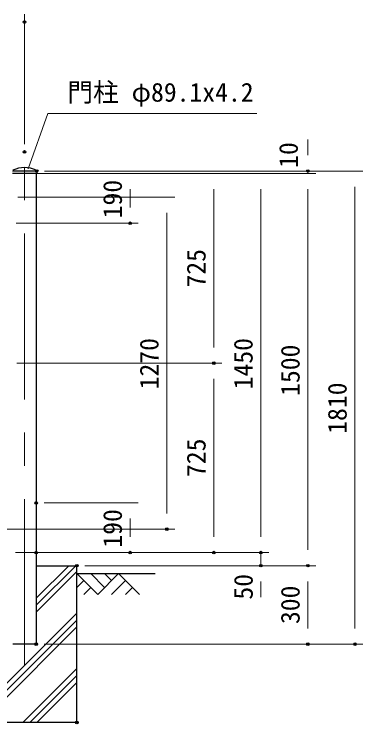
# Model space of a CAD drawing. Units: millimetres, scale not verified. Extents: x -6300 to 6300, y -4455 to 4455.
# Drawn here: x 139 to 1473, y -2386 to 329 of the extents above; entities that cross this region are included whole.
import ezdxf
from ezdxf.enums import TextEntityAlignment as Align

# ---------------------------------------------------------------- set-up
doc = ezdxf.new("R2010")
doc.units = ezdxf.units.MM
doc.header["$LTSCALE"] = 20
doc.header["$PDMODE"] = 32
doc.header["$PDSIZE"] = 10
doc.linetypes.add('USER1', pattern=[50.8, 31.75, -6.35, 6.35, -6.35])
for name, color, linetype, lineweight in [('0-0_D-STR1', 1, 'Continuous', 25), ('0-1_D-BMK', 2, 'USER1', 13), ('0-2_D-DCR-HCH', 7, 'Continuous', 13), ('0-3_D-STR4', 7, 'Continuous', 25), ('0-6_D-BGD', 7, 'Continuous', 25), ('0-7_D-STR-DIM', 7, 'Continuous', 13), ('0-9_Defpoints', 8, 'Continuous', 25), ('0-A_D-STR-TXT', 7, 'Continuous', 13)]:
    doc.layers.add(name, color=color, linetype=linetype, lineweight=lineweight)
doc.styles.add('ＭＳ ゴシック', font='')
doc.styles.get('ＭＳ ゴシック').set_extended_font_data('MS Gothic')

msp = doc.modelspace()

# ---------------------------------------------------------------- linework, layer by layer
at = {"layer": '0-0_D-STR1'}
for p, q in [((225.12, -270.52), (132.12, -270.52)), ((225.12, -270.52), (225.12, -280.52)), ((225.12, -280.52), (132.12, -280.52)), ((223.17, -280.52), (223.17, -2080.52)), ((223.17, -2080.52), (134.07, -2080.52))]:
    msp.add_line(p, q, dxfattribs=at)
for centre, radius, start, end in [((178.62, -361.18), 103.66, 64.33066, 115.66934), ((221.92, -270.52), 3.2, 0, 59.94775)]:
    msp.add_arc(centre, radius, start, end, dxfattribs=at)
at = {"layer": '0-1_D-BMK'}
msp.add_line((178.62, -2160.52), (178.62, -190.52), dxfattribs=at)
at = {"layer": '0-2_D-DCR-HCH'}
for p, q in [((223.17, -1931.73), (374.38, -1780.52)), ((223.17, -1905.21), (347.86, -1780.52)), ((223.17, -1958.24), (378.62, -1802.79)), ((458.44, -1890.34), (378.62, -1810.52)), ((485.04, -1863.73), (431.83, -1810.52)), ((538.26, -1810.52), (458.44, -1890.34)), ((511.79, -1837.26), (485.04, -1810.52)), ((538.26, -1810.52), (618.07, -1890.34)), ((405.23, -1837.13), (378.62, -1863.61)), ((564.86, -1837.13), (511.41, -1890.34)), ((431.83, -1863.73), (405.1, -1890.34)), ((591.47, -1863.73), (564.74, -1890.34)), ((-21.38, -2361.89), (378.62, -1961.89)), ((-13.49, -2380.52), (378.62, -1988.41)), ((13.03, -2380.52), (378.62, -2014.93)), ((172.12, -2380.52), (378.62, -2174.02)), ((198.64, -2380.52), (378.62, -2200.54)), ((225.16, -2380.52), (378.62, -2227.06))]:
    msp.add_line(p, q, dxfattribs=at)
at = {"layer": '0-3_D-STR4'}
for p, q in [((223.17, -1780.52), (378.62, -1780.52)), ((378.62, -2380.52), (378.62, -1780.52)), ((378.62, -2380.52), (-21.38, -2380.52))]:
    msp.add_line(p, q, dxfattribs=at)
at = {"layer": '0-6_D-BGD'}
msp.add_line((378.62, -1810.52), (678.62, -1810.52), dxfattribs=at)
at = {"layer": '0-7_D-STR-DIM'}
for p, q in [((178.62, -167.52), (178.62, 329.48)), ((1263.17, -210.52), (1263.17, -150.52)), ((255.12, -270.52), (1473.17, -270.52)), ((255.12, -270.52), (1293.17, -270.52)), ((1263.17, -280.52), (1263.17, -270.52)), ((143.62, -280.52), (612.95, -280.52)), ((143.62, -280.52), (933.17, -280.52)), ((143.62, -280.52), (1113.17, -280.52)), ((143.62, -280.52), (1293.17, -280.52)), ((143.62, -280.52), (1293.17, -280.52)), ((582.95, -340.52), (582.95, -410.52)), ((903.17, -340.52), (903.17, -945.52)), ((1083.17, -340.52), (1083.17, -1670.52)), ((1263.17, -340.52), (1263.17, -1720.52)), ((1263.17, -340.52), (1263.17, -400.52)), ((1443.17, -330.52), (1443.17, -2020.52)), ((152.57, -370.52), (753.17, -370.52)), ((723.17, -430.52), (723.17, -1580.52)), ((146.61, -470.52), (612.95, -470.52)), ((148.43, -1005.52), (933.17, -1005.52)), ((148.43, -1005.52), (933.17, -1005.52)), ((903.17, -1065.52), (903.17, -1670.52)), ((253.17, -1540.52), (612.95, -1540.52)), ((582.95, -1600.52), (582.95, -1670.52)), ((1083.17, -1670.52), (1083.17, -1610.52)), ((86.12, -1640.52), (753.17, -1640.52)), ((143.62, -1730.52), (933.17, -1730.52)), ((253.17, -1730.52), (612.95, -1730.52)), ((253.17, -1730.52), (1113.17, -1730.52)), ((253.17, -1730.52), (1113.17, -1730.52)), ((1083.17, -1730.52), (1083.17, -1780.52)), ((408.62, -1780.52), (1293.17, -1780.52)), ((408.62, -1780.52), (1113.17, -1780.52)), ((408.62, -1780.52), (1293.17, -1780.52)), ((1083.17, -1840.52), (1083.17, -1900.52)), ((1263.17, -1840.52), (1263.17, -2020.52)), ((253.17, -2080.52), (1473.17, -2080.52)), ((253.17, -2080.52), (1293.17, -2080.52))]:
    msp.add_line(p, q, dxfattribs=at)
at = {"layer": '0-9_Defpoints'}
for p in [(178.62, 299.48), (178.62, -197.52), (225.12, -270.52), (1263.17, -270.52), (582.95, -470.52), (903.17, -1005.52), (223.17, -1540.52), (723.17, -1640.52), (223.17, -1730.52), (223.17, -1730.52), (582.95, -1730.52), (903.17, -1730.52), (1083.17, -1730.52), (378.62, -1780.52), (1083.17, -1780.52), (1263.17, -1780.52), (223.17, -2080.52), (1263.17, -2080.52), (1443.17, -2080.52), (378.62, -2380.52)]:
    msp.add_point(p, dxfattribs=at)
at = {"layer": '0-A_D-STR-TXT'}
msp.add_lwpolyline([(1067.77, -50.67), (267.65, -50.67), (192.96, -262.77)], dxfattribs=at)

# ---------------------------------------------------------------- texts
at = {"layer": '0-7_D-STR-DIM', "style": 'ＭＳ ゴシック'}
for s, p in [('10', (1246.25, -258.37)), ('190', (572.83, -451.49)), ('725', (893.05, -716.29)), ('1270', (713.05, -1105.87)), ('1450', (1073.05, -1105.87)), ('1500', (1253.05, -1130.87)), ('1810', (1433.05, -1275.87)), ('725', (893.05, -1441.29)), ('190', (572.83, -1711.49)), ('50', (1073.66, -1910.35)), ('300', (1253.05, -2003.83))]:
    msp.add_text(s, height=72.14, rotation=90, dxfattribs=at).set_placement(p, align=Align.BOTTOM_LEFT)
at = {"layer": '0-A_D-STR-TXT', "style": 'ＭＳ ゴシック'}
msp.add_text('門柱 φ89.1x4.2', height=72.14, dxfattribs=at).set_placement((342.13, -26.84), align=Align.BOTTOM_LEFT)

doc.saveas('drawing.dxf')
